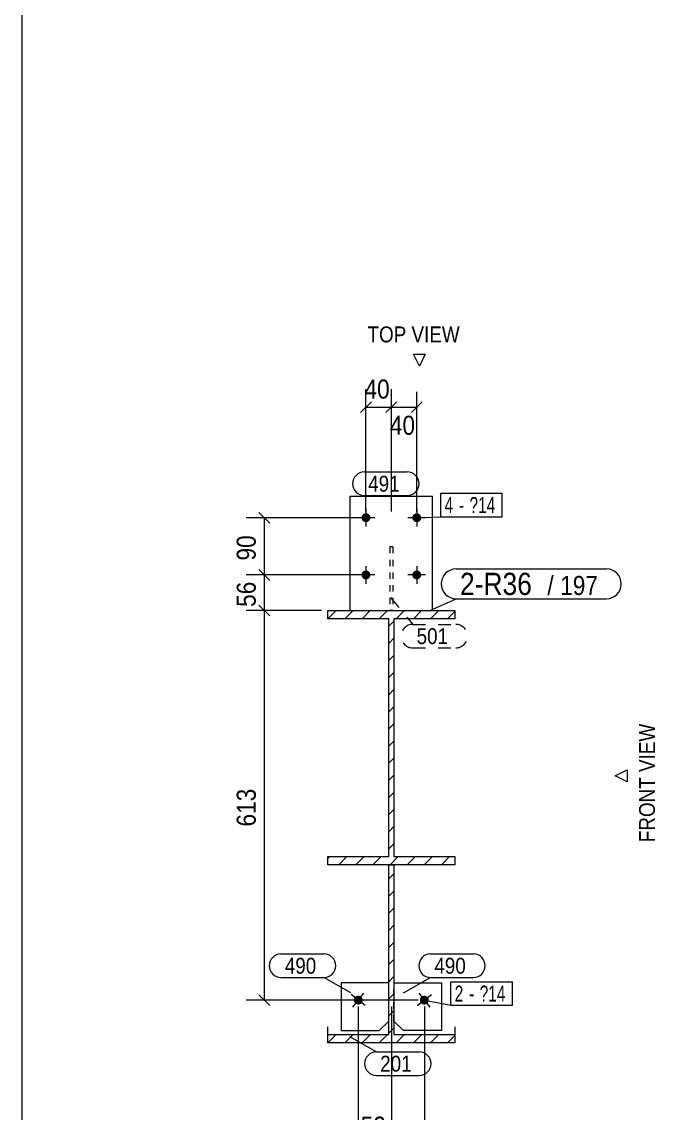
# Model space of a CAD drawing. Header units: millimetres. Extents: x 2 to 1174, y 1 to 825.
# Drawn here: x 5 to 104.7, y 93.2 to 265 of the extents above; entities that cross this region are included whole.
import ezdxf

# ---------------------------------------------------------------- set-up
doc = ezdxf.new("R2010")
doc.units = ezdxf.units.MM
for name, pattern in [('XKITLINE00', [0]), ('XKITLINE01', [4, 1, -1, 1, -1]), ('XKITLINE02', [4, 2, -2])]:
    doc.linetypes.add(name, pattern=pattern)
for name, color, linetype, lineweight in [('Bolt', 3, 'Continuous', 0), ('BoltMark', 7, 'Continuous', 0), ('Dimensions', 7, 'Continuous', 0), ('DrawingSheet', 5, 'Continuous', 0), ('OtherObjectType', 7, 'Continuous', 0), ('Part', 2, 'Continuous', 0), ('PartMark', 7, 'Continuous', 0)]:
    doc.layers.add(name, color=color, linetype=linetype, lineweight=lineweight)
doc.styles.add('ARIAL', font='ARIAL.TTF')
doc.styles.add('ARIAL_NARROW', font='ARIALN.TTF')

# ---------------------------------------------------------------- blocks, each defined once
blk = doc.blocks.new('*A8')
at = {"layer": 'Part', "color": 7, "linetype": 'XKITLINE00', "lineweight": 0}
for p, q in [((53.19, 171.04), (54.49, 172.34)), ((55.88, 171.04), (57.18, 172.34)), ((58.58, 171.04), (59.88, 172.34)), ((61.27, 171.04), (62.57, 172.34)), ((63.97, 171.04), (65.27, 172.34)), ((66.66, 171.04), (67.96, 172.34)), ((69.35, 171.04), (70.65, 172.34)), ((72.05, 171.04), (73.19, 172.18)), ((53.19, 171.04), (53.19, 171.04)), ((62.79, 169.86), (63.59, 170.66)), ((62.79, 167.17), (63.59, 167.97)), ((62.79, 164.48), (63.59, 165.28)), ((62.79, 161.78), (63.59, 162.58)), ((62.79, 159.09), (63.59, 159.89)), ((62.79, 156.39), (63.59, 157.19)), ((62.79, 153.7), (63.59, 154.5)), ((62.79, 151), (63.59, 151.8)), ((62.79, 148.31), (63.59, 149.11)), ((62.79, 145.62), (63.59, 146.42)), ((62.79, 142.92), (63.59, 143.72)), ((62.79, 140.23), (63.59, 141.03)), ((62.79, 137.53), (63.59, 138.33)), ((62.79, 134.84), (63.59, 135.64)), ((53.19, 133.32), (53.51, 133.64)), ((54.9, 132.34), (56.2, 133.64)), ((57.59, 132.34), (58.89, 133.64)), ((60.29, 132.34), (61.59, 133.64)), ((62.98, 132.34), (64.28, 133.64)), ((65.68, 132.34), (66.98, 133.64)), ((68.37, 132.34), (69.67, 133.64)), ((71.07, 132.34), (72.37, 133.64))]:
    blk.add_line(p, q, dxfattribs=at)
blk = doc.blocks.new('*A9')
at = {"layer": 'Part', "color": 7, "linetype": 'XKITLINE00', "lineweight": 0}
for p, q in [((62.79, 130.09), (63.59, 130.89)), ((62.79, 127.39), (63.59, 128.19)), ((62.79, 124.7), (63.59, 125.5)), ((62.79, 122.01), (63.59, 122.81)), ((62.79, 119.31), (63.59, 120.11)), ((62.79, 116.62), (63.59, 117.42)), ((62.79, 113.92), (63.59, 114.72)), ((62.79, 111.23), (63.59, 112.03)), ((62.79, 108.54), (63.59, 109.34)), ((62.79, 105.84), (63.59, 106.64)), ((53.19, 104.32), (54.5, 105.63)), ((55.88, 104.32), (57.19, 105.63)), ((58.58, 104.32), (59.89, 105.63)), ((61.27, 104.32), (62.58, 105.63)), ((63.97, 104.32), (65.27, 105.63)), ((66.66, 104.32), (67.97, 105.63)), ((69.35, 104.32), (70.66, 105.63)), ((72.05, 104.32), (73.19, 105.47))]:
    blk.add_line(p, q, dxfattribs=at)
blk = doc.blocks.new('*A191')
at = {"layer": 'Bolt'}
blk.add_hatch(color=3, dxfattribs=at).paths.add_polyline_path([(57.53, 110.5), (57.51, 110.52), (57.48, 110.54), (57.46, 110.57), (57.44, 110.6), (57.42, 110.62), (57.4, 110.65), (57.38, 110.68), (57.36, 110.71), (57.35, 110.74), (57.34, 110.77), (57.33, 110.81), (57.32, 110.84), (57.31, 110.87), (57.3, 110.91), (57.29, 110.94), (57.29, 110.97), (57.29, 111.01), (57.29, 111.04), (57.29, 111.08), (57.29, 111.11), (57.3, 111.15), (57.31, 111.18), (57.31, 111.21), (57.32, 111.25), (57.34, 111.28), (57.35, 111.31), (57.36, 111.34), (57.38, 111.37), (57.4, 111.4), (57.42, 111.43), (57.44, 111.46), (57.46, 111.48), (57.48, 111.51), (57.51, 111.53), (57.53, 111.56), (57.56, 111.58), (57.59, 111.6), (57.61, 111.62), (57.64, 111.64), (57.67, 111.65), (57.7, 111.67), (57.74, 111.68), (57.77, 111.69), (57.8, 111.7), (57.83, 111.71), (57.87, 111.72), (57.9, 111.72), (57.94, 111.73), (57.97, 111.73), (58.01, 111.73), (58.04, 111.73), (58.07, 111.72), (58.11, 111.72), (58.14, 111.71), (58.18, 111.7), (58.21, 111.69), (58.24, 111.68), (58.27, 111.67), (58.3, 111.65), (58.33, 111.64), (58.36, 111.62), (58.39, 111.6), (58.42, 111.58), (58.45, 111.56), (58.47, 111.54), (58.5, 111.51), (58.52, 111.49), (58.54, 111.46), (58.56, 111.43), (58.58, 111.4), (58.6, 111.37), (58.61, 111.34), (58.63, 111.31), (58.64, 111.28), (58.65, 111.25), (58.66, 111.22), (58.67, 111.18), (58.68, 111.15), (58.68, 111.11), (58.69, 111.08), (58.69, 111.05), (58.69, 111.01), (58.69, 110.98), (58.68, 110.94), (58.68, 110.91), (58.67, 110.88), (58.66, 110.84), (58.65, 110.81), (58.64, 110.78), (58.63, 110.75), (58.62, 110.71), (58.6, 110.68), (58.58, 110.65), (58.56, 110.63), (58.54, 110.6), (58.52, 110.57), (58.5, 110.55), (58.47, 110.52), (58.45, 110.5), (58.42, 110.48), (58.39, 110.46), (58.37, 110.44), (58.34, 110.42), (58.31, 110.4), (58.27, 110.39), (58.24, 110.38), (58.21, 110.36), (58.18, 110.35), (58.14, 110.34), (58.11, 110.34), (58.08, 110.33), (58.04, 110.33), (58.01, 110.33), (57.97, 110.33), (57.94, 110.33), (57.91, 110.33), (57.87, 110.34), (57.84, 110.34), (57.8, 110.35), (57.77, 110.36), (57.74, 110.37), (57.71, 110.39), (57.68, 110.4), (57.65, 110.42), (57.62, 110.44), (57.59, 110.45), (57.56, 110.48)], flags=17)
at = {"layer": 'Bolt', "color": 3, "linetype": 'XKITLINE00', "lineweight": 0}
for p, q in [((59.09, 110.17), (56.88, 111.89)), ((57.13, 109.92), (58.85, 112.13))]:
    blk.add_line(p, q, dxfattribs=at)
blk = doc.blocks.new('*A192')
at = {"layer": 'Bolt'}
for points in [[(59.89, 186.91), (59.89, 186.87), (59.88, 186.84), (59.88, 186.8), (59.87, 186.77), (59.86, 186.74), (59.85, 186.7), (59.84, 186.67), (59.82, 186.64), (59.81, 186.61), (59.79, 186.58), (59.77, 186.55), (59.75, 186.52), (59.73, 186.5), (59.71, 186.47), (59.68, 186.44), (59.66, 186.42), (59.63, 186.4), (59.61, 186.38), (59.58, 186.36), (59.55, 186.34), (59.52, 186.32), (59.49, 186.31), (59.46, 186.29), (59.43, 186.28), (59.39, 186.27), (59.36, 186.26), (59.33, 186.25), (59.29, 186.25), (59.26, 186.24), (59.22, 186.24), (59.19, 186.24), (59.16, 186.24), (59.12, 186.24), (59.09, 186.25), (59.05, 186.25), (59.02, 186.26), (58.99, 186.27), (58.95, 186.28), (58.92, 186.29), (58.89, 186.31), (58.86, 186.32), (58.83, 186.34), (58.8, 186.36), (58.77, 186.38), (58.75, 186.4), (58.72, 186.42), (58.69, 186.44), (58.67, 186.47), (58.65, 186.5), (58.63, 186.52), (58.61, 186.55), (58.59, 186.58), (58.57, 186.61), (58.56, 186.64), (58.54, 186.67), (58.53, 186.7), (58.52, 186.74), (58.51, 186.77), (58.5, 186.8), (58.5, 186.84), (58.49, 186.87), (58.49, 186.91), (58.49, 186.94), (58.49, 186.97), (58.49, 187.01), (58.5, 187.04), (58.5, 187.08), (58.51, 187.11), (58.52, 187.14), (58.53, 187.18), (58.54, 187.21), (58.56, 187.24), (58.57, 187.27), (58.59, 187.3), (58.61, 187.33), (58.63, 187.36), (58.65, 187.38), (58.67, 187.41), (58.69, 187.43), (58.72, 187.46), (58.75, 187.48), (58.77, 187.5), (58.8, 187.52), (58.83, 187.54), (58.86, 187.56), (58.89, 187.57), (58.92, 187.59), (58.95, 187.6), (58.99, 187.61), (59.02, 187.62), (59.05, 187.63), (59.09, 187.63), (59.12, 187.64), (59.16, 187.64), (59.19, 187.64), (59.22, 187.64), (59.26, 187.64), (59.29, 187.63), (59.33, 187.63), (59.36, 187.62), (59.39, 187.61), (59.43, 187.6), (59.46, 187.59), (59.49, 187.57), (59.52, 187.56), (59.55, 187.54), (59.58, 187.52), (59.61, 187.5), (59.63, 187.48), (59.66, 187.46), (59.68, 187.43), (59.71, 187.41), (59.73, 187.38), (59.75, 187.36), (59.77, 187.33), (59.79, 187.3), (59.81, 187.27), (59.82, 187.24), (59.84, 187.21), (59.85, 187.18), (59.86, 187.14), (59.87, 187.11), (59.88, 187.08), (59.88, 187.04), (59.89, 187.01), (59.89, 186.97), (59.89, 186.94)], [(67.89, 186.91), (67.89, 186.87), (67.88, 186.84), (67.88, 186.8), (67.87, 186.77), (67.86, 186.74), (67.85, 186.7), (67.84, 186.67), (67.82, 186.64), (67.81, 186.61), (67.79, 186.58), (67.77, 186.55), (67.75, 186.52), (67.73, 186.5), (67.71, 186.47), (67.68, 186.44), (67.66, 186.42), (67.63, 186.4), (67.61, 186.38), (67.58, 186.36), (67.55, 186.34), (67.52, 186.32), (67.49, 186.31), (67.46, 186.29), (67.43, 186.28), (67.39, 186.27), (67.36, 186.26), (67.33, 186.25), (67.29, 186.25), (67.26, 186.24), (67.22, 186.24), (67.19, 186.24), (67.16, 186.24), (67.12, 186.24), (67.09, 186.25), (67.05, 186.25), (67.02, 186.26), (66.99, 186.27), (66.95, 186.28), (66.92, 186.29), (66.89, 186.31), (66.86, 186.32), (66.83, 186.34), (66.8, 186.36), (66.77, 186.38), (66.75, 186.4), (66.72, 186.42), (66.69, 186.44), (66.67, 186.47), (66.65, 186.5), (66.63, 186.52), (66.61, 186.55), (66.59, 186.58), (66.57, 186.61), (66.56, 186.64), (66.54, 186.67), (66.53, 186.7), (66.52, 186.74), (66.51, 186.77), (66.5, 186.8), (66.5, 186.84), (66.49, 186.87), (66.49, 186.91), (66.49, 186.94), (66.49, 186.97), (66.49, 187.01), (66.5, 187.04), (66.5, 187.08), (66.51, 187.11), (66.52, 187.14), (66.53, 187.18), (66.54, 187.21), (66.56, 187.24), (66.57, 187.27), (66.59, 187.3), (66.61, 187.33), (66.63, 187.36), (66.65, 187.38), (66.67, 187.41), (66.69, 187.43), (66.72, 187.46), (66.75, 187.48), (66.77, 187.5), (66.8, 187.52), (66.83, 187.54), (66.86, 187.56), (66.89, 187.57), (66.92, 187.59), (66.95, 187.6), (66.99, 187.61), (67.02, 187.62), (67.05, 187.63), (67.09, 187.63), (67.12, 187.64), (67.16, 187.64), (67.19, 187.64), (67.22, 187.64), (67.26, 187.64), (67.29, 187.63), (67.33, 187.63), (67.36, 187.62), (67.39, 187.61), (67.43, 187.6), (67.46, 187.59), (67.49, 187.57), (67.52, 187.56), (67.55, 187.54), (67.58, 187.52), (67.61, 187.5), (67.63, 187.48), (67.66, 187.46), (67.68, 187.43), (67.71, 187.41), (67.73, 187.38), (67.75, 187.36), (67.77, 187.33), (67.79, 187.3), (67.81, 187.27), (67.82, 187.24), (67.84, 187.21), (67.85, 187.18), (67.86, 187.14), (67.87, 187.11), (67.88, 187.08), (67.88, 187.04), (67.89, 187.01), (67.89, 186.97), (67.89, 186.94)], [(59.89, 177.91), (59.89, 177.87), (59.88, 177.84), (59.88, 177.8), (59.87, 177.77), (59.86, 177.74), (59.85, 177.7), (59.84, 177.67), (59.82, 177.64), (59.81, 177.61), (59.79, 177.58), (59.77, 177.55), (59.75, 177.52), (59.73, 177.5), (59.71, 177.47), (59.68, 177.44), (59.66, 177.42), (59.63, 177.4), (59.61, 177.38), (59.58, 177.36), (59.55, 177.34), (59.52, 177.32), (59.49, 177.31), (59.46, 177.29), (59.43, 177.28), (59.39, 177.27), (59.36, 177.26), (59.33, 177.25), (59.29, 177.25), (59.26, 177.24), (59.22, 177.24), (59.19, 177.24), (59.16, 177.24), (59.12, 177.24), (59.09, 177.25), (59.05, 177.25), (59.02, 177.26), (58.99, 177.27), (58.95, 177.28), (58.92, 177.29), (58.89, 177.31), (58.86, 177.32), (58.83, 177.34), (58.8, 177.36), (58.77, 177.38), (58.75, 177.4), (58.72, 177.42), (58.69, 177.44), (58.67, 177.47), (58.65, 177.5), (58.63, 177.52), (58.61, 177.55), (58.59, 177.58), (58.57, 177.61), (58.56, 177.64), (58.54, 177.67), (58.53, 177.7), (58.52, 177.74), (58.51, 177.77), (58.5, 177.8), (58.5, 177.84), (58.49, 177.87), (58.49, 177.91), (58.49, 177.94), (58.49, 177.97), (58.49, 178.01), (58.5, 178.04), (58.5, 178.08), (58.51, 178.11), (58.52, 178.14), (58.53, 178.18), (58.54, 178.21), (58.56, 178.24), (58.57, 178.27), (58.59, 178.3), (58.61, 178.33), (58.63, 178.36), (58.65, 178.38), (58.67, 178.41), (58.69, 178.43), (58.72, 178.46), (58.75, 178.48), (58.77, 178.5), (58.8, 178.52), (58.83, 178.54), (58.86, 178.56), (58.89, 178.57), (58.92, 178.59), (58.95, 178.6), (58.99, 178.61), (59.02, 178.62), (59.05, 178.63), (59.09, 178.63), (59.12, 178.64), (59.16, 178.64), (59.19, 178.64), (59.22, 178.64), (59.26, 178.64), (59.29, 178.63), (59.33, 178.63), (59.36, 178.62), (59.39, 178.61), (59.43, 178.6), (59.46, 178.59), (59.49, 178.57), (59.52, 178.56), (59.55, 178.54), (59.58, 178.52), (59.61, 178.5), (59.63, 178.48), (59.66, 178.46), (59.68, 178.43), (59.71, 178.41), (59.73, 178.38), (59.75, 178.36), (59.77, 178.33), (59.79, 178.3), (59.81, 178.27), (59.82, 178.24), (59.84, 178.21), (59.85, 178.18), (59.86, 178.14), (59.87, 178.11), (59.88, 178.08), (59.88, 178.04), (59.89, 178.01), (59.89, 177.97), (59.89, 177.94)], [(67.89, 177.91), (67.89, 177.87), (67.88, 177.84), (67.88, 177.8), (67.87, 177.77), (67.86, 177.74), (67.85, 177.7), (67.84, 177.67), (67.82, 177.64), (67.81, 177.61), (67.79, 177.58), (67.77, 177.55), (67.75, 177.52), (67.73, 177.5), (67.71, 177.47), (67.68, 177.44), (67.66, 177.42), (67.63, 177.4), (67.61, 177.38), (67.58, 177.36), (67.55, 177.34), (67.52, 177.32), (67.49, 177.31), (67.46, 177.29), (67.43, 177.28), (67.39, 177.27), (67.36, 177.26), (67.33, 177.25), (67.29, 177.25), (67.26, 177.24), (67.22, 177.24), (67.19, 177.24), (67.16, 177.24), (67.12, 177.24), (67.09, 177.25), (67.05, 177.25), (67.02, 177.26), (66.99, 177.27), (66.95, 177.28), (66.92, 177.29), (66.89, 177.31), (66.86, 177.32), (66.83, 177.34), (66.8, 177.36), (66.77, 177.38), (66.75, 177.4), (66.72, 177.42), (66.69, 177.44), (66.67, 177.47), (66.65, 177.5), (66.63, 177.52), (66.61, 177.55), (66.59, 177.58), (66.57, 177.61), (66.56, 177.64), (66.54, 177.67), (66.53, 177.7), (66.52, 177.74), (66.51, 177.77), (66.5, 177.8), (66.5, 177.84), (66.49, 177.87), (66.49, 177.91), (66.49, 177.94), (66.49, 177.97), (66.49, 178.01), (66.5, 178.04), (66.5, 178.08), (66.51, 178.11), (66.52, 178.14), (66.53, 178.18), (66.54, 178.21), (66.56, 178.24), (66.57, 178.27), (66.59, 178.3), (66.61, 178.33), (66.63, 178.36), (66.65, 178.38), (66.67, 178.41), (66.69, 178.43), (66.72, 178.46), (66.75, 178.48), (66.77, 178.5), (66.8, 178.52), (66.83, 178.54), (66.86, 178.56), (66.89, 178.57), (66.92, 178.59), (66.95, 178.6), (66.99, 178.61), (67.02, 178.62), (67.05, 178.63), (67.09, 178.63), (67.12, 178.64), (67.16, 178.64), (67.19, 178.64), (67.22, 178.64), (67.26, 178.64), (67.29, 178.63), (67.33, 178.63), (67.36, 178.62), (67.39, 178.61), (67.43, 178.6), (67.46, 178.59), (67.49, 178.57), (67.52, 178.56), (67.55, 178.54), (67.58, 178.52), (67.61, 178.5), (67.63, 178.48), (67.66, 178.46), (67.68, 178.43), (67.71, 178.41), (67.73, 178.38), (67.75, 178.36), (67.77, 178.33), (67.79, 178.3), (67.81, 178.27), (67.82, 178.24), (67.84, 178.21), (67.85, 178.18), (67.86, 178.14), (67.87, 178.11), (67.88, 178.08), (67.88, 178.04), (67.89, 178.01), (67.89, 177.97), (67.89, 177.94)]]:
    blk.add_hatch(color=3, dxfattribs=at).paths.add_polyline_path(points, flags=17)
at = {"layer": 'Bolt', "color": 3, "linetype": 'XKITLINE00', "lineweight": 0}
for p, q in [((59.19, 188.34), (59.19, 185.54)), ((67.19, 188.34), (67.19, 185.54)), ((60.59, 186.94), (57.79, 186.94)), ((68.59, 186.94), (65.79, 186.94)), ((59.19, 179.34), (59.19, 176.54)), ((67.19, 179.34), (67.19, 176.54)), ((60.59, 177.94), (57.79, 177.94)), ((68.59, 177.94), (65.79, 177.94))]:
    blk.add_line(p, q, dxfattribs=at)
blk = doc.blocks.new('*A193')
at = {"layer": 'Bolt'}
blk.add_hatch(color=3, dxfattribs=at).paths.add_polyline_path([(67.99, 111.6), (68.02, 111.62), (68.05, 111.64), (68.08, 111.65), (68.11, 111.67), (68.14, 111.68), (68.17, 111.69), (68.2, 111.7), (68.24, 111.71), (68.27, 111.72), (68.31, 111.72), (68.34, 111.73), (68.37, 111.73), (68.41, 111.73), (68.44, 111.73), (68.48, 111.72), (68.51, 111.72), (68.54, 111.71), (68.58, 111.7), (68.61, 111.69), (68.64, 111.68), (68.67, 111.67), (68.71, 111.65), (68.74, 111.64), (68.77, 111.62), (68.79, 111.6), (68.82, 111.58), (68.85, 111.56), (68.87, 111.53), (68.9, 111.51), (68.92, 111.48), (68.94, 111.46), (68.96, 111.43), (68.98, 111.4), (69, 111.37), (69.02, 111.34), (69.03, 111.31), (69.04, 111.28), (69.05, 111.25), (69.06, 111.21), (69.07, 111.18), (69.08, 111.15), (69.08, 111.11), (69.09, 111.08), (69.09, 111.04), (69.09, 111.01), (69.09, 110.97), (69.08, 110.94), (69.08, 110.91), (69.07, 110.87), (69.06, 110.84), (69.05, 110.81), (69.04, 110.77), (69.03, 110.74), (69.01, 110.71), (69, 110.68), (68.98, 110.65), (68.96, 110.62), (68.94, 110.6), (68.92, 110.57), (68.9, 110.54), (68.87, 110.52), (68.85, 110.5), (68.82, 110.48), (68.79, 110.45), (68.76, 110.44), (68.73, 110.42), (68.7, 110.4), (68.67, 110.39), (68.64, 110.37), (68.61, 110.36), (68.58, 110.35), (68.54, 110.34), (68.51, 110.34), (68.47, 110.33), (68.44, 110.33), (68.41, 110.33), (68.37, 110.33), (68.34, 110.33), (68.3, 110.33), (68.27, 110.34), (68.23, 110.34), (68.2, 110.35), (68.17, 110.36), (68.14, 110.38), (68.1, 110.39), (68.07, 110.4), (68.04, 110.42), (68.01, 110.44), (67.99, 110.46), (67.96, 110.48), (67.93, 110.5), (67.91, 110.52), (67.88, 110.55), (67.86, 110.57), (67.84, 110.6), (67.82, 110.63), (67.8, 110.65), (67.78, 110.68), (67.76, 110.71), (67.75, 110.75), (67.74, 110.78), (67.72, 110.81), (67.71, 110.84), (67.71, 110.88), (67.7, 110.91), (67.69, 110.94), (67.69, 110.98), (67.69, 111.01), (67.69, 111.05), (67.69, 111.08), (67.69, 111.11), (67.7, 111.15), (67.71, 111.18), (67.72, 111.22), (67.73, 111.25), (67.74, 111.28), (67.75, 111.31), (67.76, 111.34), (67.78, 111.37), (67.8, 111.4), (67.82, 111.43), (67.84, 111.46), (67.86, 111.49), (67.88, 111.51), (67.91, 111.54), (67.93, 111.56), (67.96, 111.58)], flags=17)
at = {"layer": 'Bolt', "color": 3, "linetype": 'XKITLINE00', "lineweight": 0}
for p, q in [((67.28, 110.17), (69.49, 111.89)), ((67.53, 112.13), (69.25, 109.92))]:
    blk.add_line(p, q, dxfattribs=at)
blk = doc.blocks.new('*A194')
at = {"layer": 'Part', "color": 2, "linetype": 'XKITLINE00', "lineweight": 0}
for p, q in [((53.19, 171.04), (53.19, 172.34)), ((53.19, 172.34), (73.19, 172.34)), ((73.19, 172.34), (73.19, 171.04)), ((62.79, 171.04), (53.19, 171.04)), ((62.79, 133.64), (62.79, 171.04)), ((73.19, 171.04), (63.59, 171.04)), ((63.59, 171.04), (63.59, 133.64)), ((53.19, 132.34), (53.19, 133.64)), ((53.19, 133.64), (62.79, 133.64)), ((73.19, 132.34), (53.19, 132.34)), ((63.59, 133.64), (73.19, 133.64)), ((73.19, 133.64), (73.19, 132.34))]:
    blk.add_line(p, q, dxfattribs=at)
blk = doc.blocks.new('*A195')
at = {"layer": 'Part', "color": 7, "linetype": 'XKITLINE01', "lineweight": 0}
for p, q in [((63.44, 182.34), (62.94, 182.34)), ((62.94, 182.34), (62.94, 172.34)), ((63.44, 182.34), (63.44, 172.34)), ((63.44, 172.34), (62.94, 172.34))]:
    blk.add_line(p, q, dxfattribs=at)
blk = doc.blocks.new('*A196')
at = {"layer": 'Part', "color": 2, "linetype": 'XKITLINE00', "lineweight": 0}
for p, q in [((62.79, 113.73), (55.29, 113.73)), ((55.29, 113.73), (55.29, 106.23)), ((61.29, 106.23), (62.79, 107.73)), ((55.29, 106.23), (61.29, 106.23))]:
    blk.add_line(p, q, dxfattribs=at)
at = {"layer": 'Part', "color": 7, "linetype": 'XKITLINE01', "lineweight": 0}
blk.add_line((62.79, 107.73), (62.79, 113.73), dxfattribs=at)
blk = doc.blocks.new('*A197')
at = {"layer": 'Part', "color": 2, "linetype": 'XKITLINE00', "lineweight": 0}
for p, q in [((56.69, 172.34), (56.69, 190.34)), ((56.69, 190.34), (69.69, 190.34)), ((69.69, 172.34), (69.69, 190.34))]:
    blk.add_line(p, q, dxfattribs=at)
at = {"layer": 'Part', "color": 7, "linetype": 'XKITLINE01', "lineweight": 0}
blk.add_line((56.69, 172.34), (69.69, 172.34), dxfattribs=at)
blk = doc.blocks.new('*A198')
at = {"layer": 'Part', "color": 2, "linetype": 'XKITLINE00', "lineweight": 0}
for p, q in [((63.59, 113.73), (71.09, 113.73)), ((71.09, 113.73), (71.09, 106.23)), ((65.09, 106.23), (63.59, 107.73)), ((71.09, 106.23), (65.09, 106.23))]:
    blk.add_line(p, q, dxfattribs=at)
at = {"layer": 'Part', "color": 7, "linetype": 'XKITLINE01', "lineweight": 0}
blk.add_line((63.59, 107.73), (63.59, 113.73), dxfattribs=at)
blk = doc.blocks.new('*A199')
at = {"layer": 'Part', "color": 2, "linetype": 'XKITLINE00', "lineweight": 0}
for p, q in [((62.79, 105.63), (62.79, 132.34)), ((62.79, 132.34), (63.59, 132.34)), ((63.59, 132.34), (63.59, 105.63)), ((53.19, 104.32), (53.19, 106.82)), ((73.19, 106.82), (73.19, 104.32)), ((53.19, 105.63), (62.79, 105.63)), ((63.59, 105.63), (73.19, 105.63)), ((73.19, 104.32), (53.19, 104.32))]:
    blk.add_line(p, q, dxfattribs=at)
blk = doc.blocks.new('*A213')
at = {"layer": 'DrawingSheet', "color": 5, "linetype": 'XKITLINE00', "lineweight": 0}
blk.add_line((5, 825), (5, 5), dxfattribs=at)
blk = doc.blocks.new('*A433')
at = {"layer": 'Dimensions', "color": 7, "linetype": 'XKITLINE00', "lineweight": 0}
for p, q in [((52.19, 172.34), (40.34, 172.34)), ((42.34, 173.19), (44.04, 171.49)), ((43.19, 111.03), (43.19, 172.34)), ((42.34, 111.88), (44.04, 110.18)), ((67.39, 111.03), (40.34, 111.03))]:
    blk.add_line(p, q, dxfattribs=at)
at = {"layer": 'Dimensions', "color": 3}
for p in [(43.19, 172.34), (43.19, 111.03)]:
    blk.add_point(p, dxfattribs=at)
at = {"layer": 'Dimensions', "color": 3, "style": 'ARIAL', "width": 0.85}
blk.add_text('613', height=3, rotation=90.0002, dxfattribs=at).set_placement((41.84, 138.35))
blk = doc.blocks.new('*A434')
at = {"layer": 'Dimensions', "color": 7, "linetype": 'XKITLINE00', "lineweight": 0}
for p, q in [((42.34, 178.79), (44.04, 177.09)), ((58.19, 177.94), (40.34, 177.94)), ((43.19, 172.34), (43.19, 177.94)), ((52.19, 172.34), (40.34, 172.34)), ((42.34, 173.19), (44.04, 171.49))]:
    blk.add_line(p, q, dxfattribs=at)
at = {"layer": 'Dimensions', "color": 3}
for p in [(43.19, 177.94), (43.19, 172.34)]:
    blk.add_point(p, dxfattribs=at)
at = {"layer": 'Dimensions', "color": 3, "style": 'ARIAL', "width": 0.85}
blk.add_text('56', height=3, rotation=90.0002, dxfattribs=at).set_placement((41.84, 172.91))
blk = doc.blocks.new('*A435')
at = {"layer": 'Dimensions', "color": 7, "linetype": 'XKITLINE00', "lineweight": 0}
for p, q in [((42.34, 187.79), (44.04, 186.09)), ((58.19, 186.94), (40.34, 186.94)), ((43.19, 177.94), (43.19, 186.94)), ((42.34, 178.79), (44.04, 177.09)), ((58.19, 177.94), (40.34, 177.94))]:
    blk.add_line(p, q, dxfattribs=at)
at = {"layer": 'Dimensions', "color": 3}
for p in [(43.19, 186.94), (43.19, 177.94)]:
    blk.add_point(p, dxfattribs=at)
at = {"layer": 'Dimensions', "color": 3, "style": 'ARIAL', "width": 0.85}
blk.add_text('90', height=3, rotation=90.0002, dxfattribs=at).set_placement((41.84, 180.21))
blk = doc.blocks.new('*A436')
at = {"layer": 'Dimensions', "color": 7, "linetype": 'XKITLINE00', "lineweight": 0}
for p, q in [((57.99, 110.03), (57.99, 85.94)), ((63.19, 110.03), (63.19, 85.94)), ((58.84, 89.19), (57.14, 87.49)), ((57.99, 88.34), (63.19, 88.34)), ((64.04, 89.19), (62.34, 87.49))]:
    blk.add_line(p, q, dxfattribs=at)
at = {"layer": 'Dimensions', "color": 3}
for p in [(57.99, 88.34), (63.19, 88.34)]:
    blk.add_point(p, dxfattribs=at)
at = {"layer": 'Dimensions', "color": 3, "style": 'ARIAL', "width": 0.85}
blk.add_text('52', height=3, dxfattribs=at).set_placement((58.36, 89.69))
blk = doc.blocks.new('*A437')
at = {"layer": 'Dimensions', "color": 7, "linetype": 'XKITLINE00', "lineweight": 0}
for p, q in [((63.19, 110.03), (63.19, 85.49)), ((68.39, 110.03), (68.39, 85.49)), ((64.04, 89.19), (62.34, 87.49)), ((63.19, 88.34), (68.39, 88.34)), ((69.24, 89.19), (67.54, 87.49))]:
    blk.add_line(p, q, dxfattribs=at)
at = {"layer": 'Dimensions', "color": 3}
for p in [(63.19, 88.34), (68.39, 88.34)]:
    blk.add_point(p, dxfattribs=at)
at = {"layer": 'Dimensions', "color": 3, "style": 'ARIAL', "width": 0.85}
blk.add_text('52', height=3, dxfattribs=at).set_placement((63.56, 83.99))
blk = doc.blocks.new('*A438')
at = {"layer": 'Dimensions', "color": 7, "linetype": 'XKITLINE00', "lineweight": 0}
for p, q in [((59.19, 187.94), (59.19, 207.19)), ((63.19, 187.94), (63.19, 207.19)), ((60.04, 205.19), (58.34, 203.49)), ((64.04, 205.19), (62.34, 203.49)), ((59.19, 204.34), (63.19, 204.34))]:
    blk.add_line(p, q, dxfattribs=at)
at = {"layer": 'Dimensions', "color": 3}
for p in [(59.19, 204.34), (63.19, 204.34)]:
    blk.add_point(p, dxfattribs=at)
at = {"layer": 'Dimensions', "color": 3, "style": 'ARIAL', "width": 0.85}
blk.add_text('40', height=3, dxfattribs=at).set_placement((58.96, 205.69))
blk = doc.blocks.new('*A439')
at = {"layer": 'Dimensions', "color": 7, "linetype": 'XKITLINE00', "lineweight": 0}
for p, q in [((63.19, 187.94), (63.19, 206.74)), ((67.19, 187.94), (67.19, 206.74)), ((64.04, 205.19), (62.34, 203.49)), ((68.04, 205.19), (66.34, 203.49)), ((63.19, 204.34), (67.19, 204.34))]:
    blk.add_line(p, q, dxfattribs=at)
at = {"layer": 'Dimensions', "color": 3}
for p in [(63.19, 204.34), (67.19, 204.34)]:
    blk.add_point(p, dxfattribs=at)
at = {"layer": 'Dimensions', "color": 3, "style": 'ARIAL', "width": 0.85}
blk.add_text('40', height=3, dxfattribs=at).set_placement((62.96, 199.99))
blk = doc.blocks.new('*A440')
at = {"layer": 'BoltMark', "color": 7, "linetype": 'XKITLINE00', "lineweight": 0}
for p, q in [((70.96, 190.79), (80.65, 190.79)), ((70.96, 187.09), (70.96, 190.79)), ((80.65, 187.09), (80.65, 190.79)), ((67.19, 186.94), (70.96, 187.09)), ((70.96, 187.09), (80.65, 187.09))]:
    blk.add_line(p, q, dxfattribs=at)
at = {"layer": 'BoltMark', "color": 3, "style": 'ARIAL_NARROW', "width": 0.85}
for s, p in [('4', (71.56, 187.69)), ('?14', (75.49, 187.69)), ('-', (73.83, 187.69))]:
    blk.add_text(s, height=2.5, dxfattribs=at).set_placement(p)
blk = doc.blocks.new('*A441')
at = {"layer": 'BoltMark', "color": 7, "linetype": 'XKITLINE00', "lineweight": 0}
for p, q in [((72.56, 113.91), (82.25, 113.91)), ((72.56, 110.21), (72.56, 113.91)), ((82.25, 110.21), (82.25, 113.91)), ((68.39, 111.03), (72.56, 110.21)), ((72.56, 110.21), (82.25, 110.21))]:
    blk.add_line(p, q, dxfattribs=at)
at = {"layer": 'BoltMark', "color": 3, "style": 'ARIAL_NARROW', "width": 0.85}
for s, p in [('2', (73.16, 110.81)), ('-', (75.43, 110.81)), ('?14', (77.09, 110.81))]:
    blk.add_text(s, height=2.5, dxfattribs=at).set_placement(p)
blk = doc.blocks.new('*A442')
at = {"layer": 'PartMark', "color": 7, "linetype": 'XKITLINE00', "lineweight": 0}
for p, q in [((56.59, 105.28), (60.83, 102.88)), ((60.83, 102.88), (67.59, 102.88)), ((60.83, 99.18), (67.59, 99.18))]:
    blk.add_line(p, q, dxfattribs=at)
for centre, start, end in [((60.83, 101.03), 90, 270), ((67.59, 101.03), 270, 90)]:
    blk.add_arc(centre, 1.85, start, end, dxfattribs=at)
at = {"layer": 'PartMark', "color": 3, "style": 'ARIAL', "width": 0.85}
blk.add_text('201', height=2.5, dxfattribs=at).set_placement((61.43, 99.78))
blk = doc.blocks.new('*A443')
at = {"layer": 'PartMark', "color": 7, "linetype": 'XKITLINE00', "lineweight": 0}
for p, q in [((69.36, 118.29), (76.12, 118.29)), ((65.12, 112.2), (69.36, 114.59)), ((69.36, 114.59), (76.12, 114.59))]:
    blk.add_line(p, q, dxfattribs=at)
for centre, start, end in [((69.36, 116.44), 90, 270), ((76.12, 116.44), 270, 90)]:
    blk.add_arc(centre, 1.85, start, end, dxfattribs=at)
at = {"layer": 'PartMark', "color": 3, "style": 'ARIAL', "width": 0.85}
blk.add_text('490', height=2.5, dxfattribs=at).set_placement((69.96, 115.19))
blk = doc.blocks.new('*A444')
at = {"layer": 'PartMark', "color": 7, "linetype": 'XKITLINE00', "lineweight": 0}
for p, q in [((58.94, 194.14), (65.7, 194.14)), ((58.94, 190.44), (65.7, 190.44))]:
    blk.add_line(p, q, dxfattribs=at)
for centre, start, end in [((58.94, 192.29), 90, 270), ((65.7, 192.29), 270, 90)]:
    blk.add_arc(centre, 1.85, start, end, dxfattribs=at)
at = {"layer": 'PartMark', "color": 3, "style": 'ARIAL', "width": 0.85}
blk.add_text('491', height=2.5, dxfattribs=at).set_placement((59.54, 191.04))
blk = doc.blocks.new('*A445')
at = {"layer": 'PartMark', "color": 7, "linetype": 'XKITLINE00', "lineweight": 0}
for p, q in [((45.81, 118.29), (52.58, 118.29)), ((45.81, 114.59), (52.58, 114.59)), ((56.82, 112.2), (52.58, 114.59))]:
    blk.add_line(p, q, dxfattribs=at)
for centre, start, end in [((45.81, 116.44), 90, 270), ((52.58, 116.44), 270, 90)]:
    blk.add_arc(centre, 1.85, start, end, dxfattribs=at)
at = {"layer": 'PartMark', "color": 3, "style": 'ARIAL', "width": 0.85}
blk.add_text('490', height=2.5, dxfattribs=at).set_placement((46.41, 115.19))
blk = doc.blocks.new('*A446')
at = {"layer": 'PartMark', "color": 7, "linetype": 'XKITLINE02', "lineweight": 0}
for p, q in [((63.07, 174.37), (66.57, 170.16)), ((66.57, 170.16), (73.33, 170.16)), ((66.57, 166.46), (73.33, 166.46))]:
    blk.add_line(p, q, dxfattribs=at)
for centre, start, end in [((66.57, 168.31), 90, 270), ((73.33, 168.31), 270, 90)]:
    blk.add_arc(centre, 1.85, start, end, dxfattribs=at)
at = {"layer": 'PartMark', "color": 3, "style": 'ARIAL', "width": 0.85}
blk.add_text('501', height=2.5, dxfattribs=at).set_placement((67.17, 167.06))
blk = doc.blocks.new('*A447')
at = {"layer": 'PartMark', "color": 7, "linetype": 'XKITLINE00', "lineweight": 0}
for p, q in [((73.4, 178.88), (97.05, 178.88)), ((69.16, 172.29), (73.4, 174.18)), ((73.4, 174.18), (97.05, 174.18))]:
    blk.add_line(p, q, dxfattribs=at)
for centre, start, end in [((73.4, 176.53), 90, 270), ((97.05, 176.53), 270, 90)]:
    blk.add_arc(centre, 2.35, start, end, dxfattribs=at)
at = {"layer": 'PartMark', "color": 1, "style": 'ARIAL', "width": 0.85}
blk.add_text('2-R36', height=3.5, dxfattribs=at).set_placement((74, 174.78))
at = {"layer": 'PartMark', "color": 3, "style": 'ARIAL', "width": 0.85}
for s, p in [('/', (87.76, 174.78)), ('197', (89.78, 174.78))]:
    blk.add_text(s, height=3, dxfattribs=at).set_placement(p)
blk = doc.blocks.new('*A448')
at = {"layer": 'OtherObjectType', "color": 7, "linetype": 'XKITLINE00', "lineweight": 0}
for p, q in [((67.6, 210.79), (66.66, 212.66)), ((66.66, 212.66), (68.53, 212.66)), ((68.53, 212.66), (67.6, 210.79)), ((67.6, 210.79), (67.6, 210.79)), ((98.45, 146.34), (100.33, 147.28)), ((100.33, 145.4), (98.45, 146.34)), ((98.45, 146.34), (98.45, 146.34)), ((100.33, 147.28), (100.33, 145.4)), ((68.69, 77.14), (75.75, 77.14))]:
    blk.add_line(p, q, dxfattribs=at)
at = {"layer": 'OtherObjectType', "color": 7, "style": 'ARIAL', "width": 0.85}
for s, p in [('TOP VIEW', (59.44, 214.54)), ('B', (68.69, 77.89)), ('B', (73.53, 77.89)), ('-', (71.67, 77.89))]:
    blk.add_text(s, height=2.5, dxfattribs=at).set_placement(p)
blk.add_text('FRONT VIEW', height=2.5, rotation=90, dxfattribs=at).set_placement((104.7, 135.88))

msp = doc.modelspace()

# ---------------------------------------------------------------- block references
at = {"lineweight": 0}
for name in ['*A213', '*A438', '*A439', '*A444', '*A440', '*A197', '*A435', '*A192', '*A195', '*A434', '*A447', '*A446', '*A433', '*A8', '*A194', '*A199', '*A9', '*A445', '*A443', '*A196', '*A198', '*A441', '*A191', '*A193', '*A436', '*A437', '*A442']:
    msp.add_blockref(name, (0, 0), dxfattribs=at)
at = {"layer": 'OtherObjectType', "lineweight": 0}
msp.add_blockref('*A448', (0, 0), dxfattribs=at)

doc.saveas('drawing.dxf')
